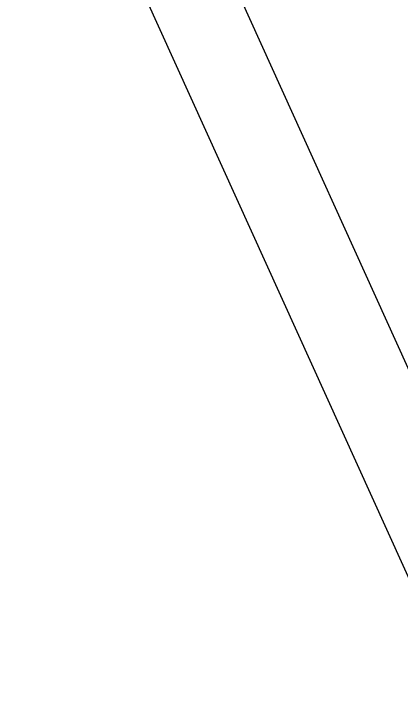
# Model space of a CAD drawing. Header units: feet. Extents: x -99009 to 3252343, y -11094690 to 9035152.
# Drawn here: x 2412862 to 2413046.9, y -1913912.7 to -1913584.1 of the extents above; entities that cross this region are included whole.
import ezdxf

# ---------------------------------------------------------------- set-up
doc = ezdxf.new("R2010")
doc.units = ezdxf.units.FT
doc.layers.add('ASSEM_MEMBER_1', color=7, linetype='Continuous')

# ---------------------------------------------------------------- blocks, each defined once
blk = doc.blocks.new('CAMERA 01')
at = {"layer": 'ASSEM_MEMBER_1', "color": 7, "linetype": 'Continuous', "transparency": 33554684}
for p, q in [((1849481.64, -2406.25), (1849127.86, -2246.47)), ((1849381.16, -2405.96), (1849165.92, -2308.75))]:
    blk.add_line(p, q, dxfattribs=at)

msp = doc.modelspace()

# ---------------------------------------------------------------- hatches: boundary and pattern name
h = msp.add_hatch()
h.set_pattern_fill('ACAD_ISO06W100', color=3, scale=250, angle=45.0650517, style=0)
h.set_pattern_definition([(45.06505, (3577690.7, -1274407.2), (-884.8864, 882.8794), [6000, -750, 125, -750, 125, -1625]), (45.06505, (3577690.7, -1274407.2), (-884.8864, 882.8794), [-8500, 125, -750])])
h.paths.add_polyline_path([(2406434.13479, -1913951.31621), (2406410.29101, -1892950.37549), (2406908.54364, -1891411.05859), (2455017.16516, -1891356.43764), (2455931.13262, -1892164.90677), (2455955.80435, -1913895.09093), (2455456.37236, -1914395.65829), (2406934.70215, -1914450.7482)])
h.paths.add_polyline_path([(2432281.24256, -1898258.83636), (2432287.09911, -1903417.11708), (2428795.5488, -1903421.08127), (2428789.69226, -1898262.80055)], flags=24)

# ---------------------------------------------------------------- block references
at = {"transparency": 33554684, "xscale": -1, "rotation": 90.06505171407339}
msp.add_blockref('CAMERA 01', (2408552.70101, -64394.25191), dxfattribs=at)

doc.saveas('drawing.dxf')
